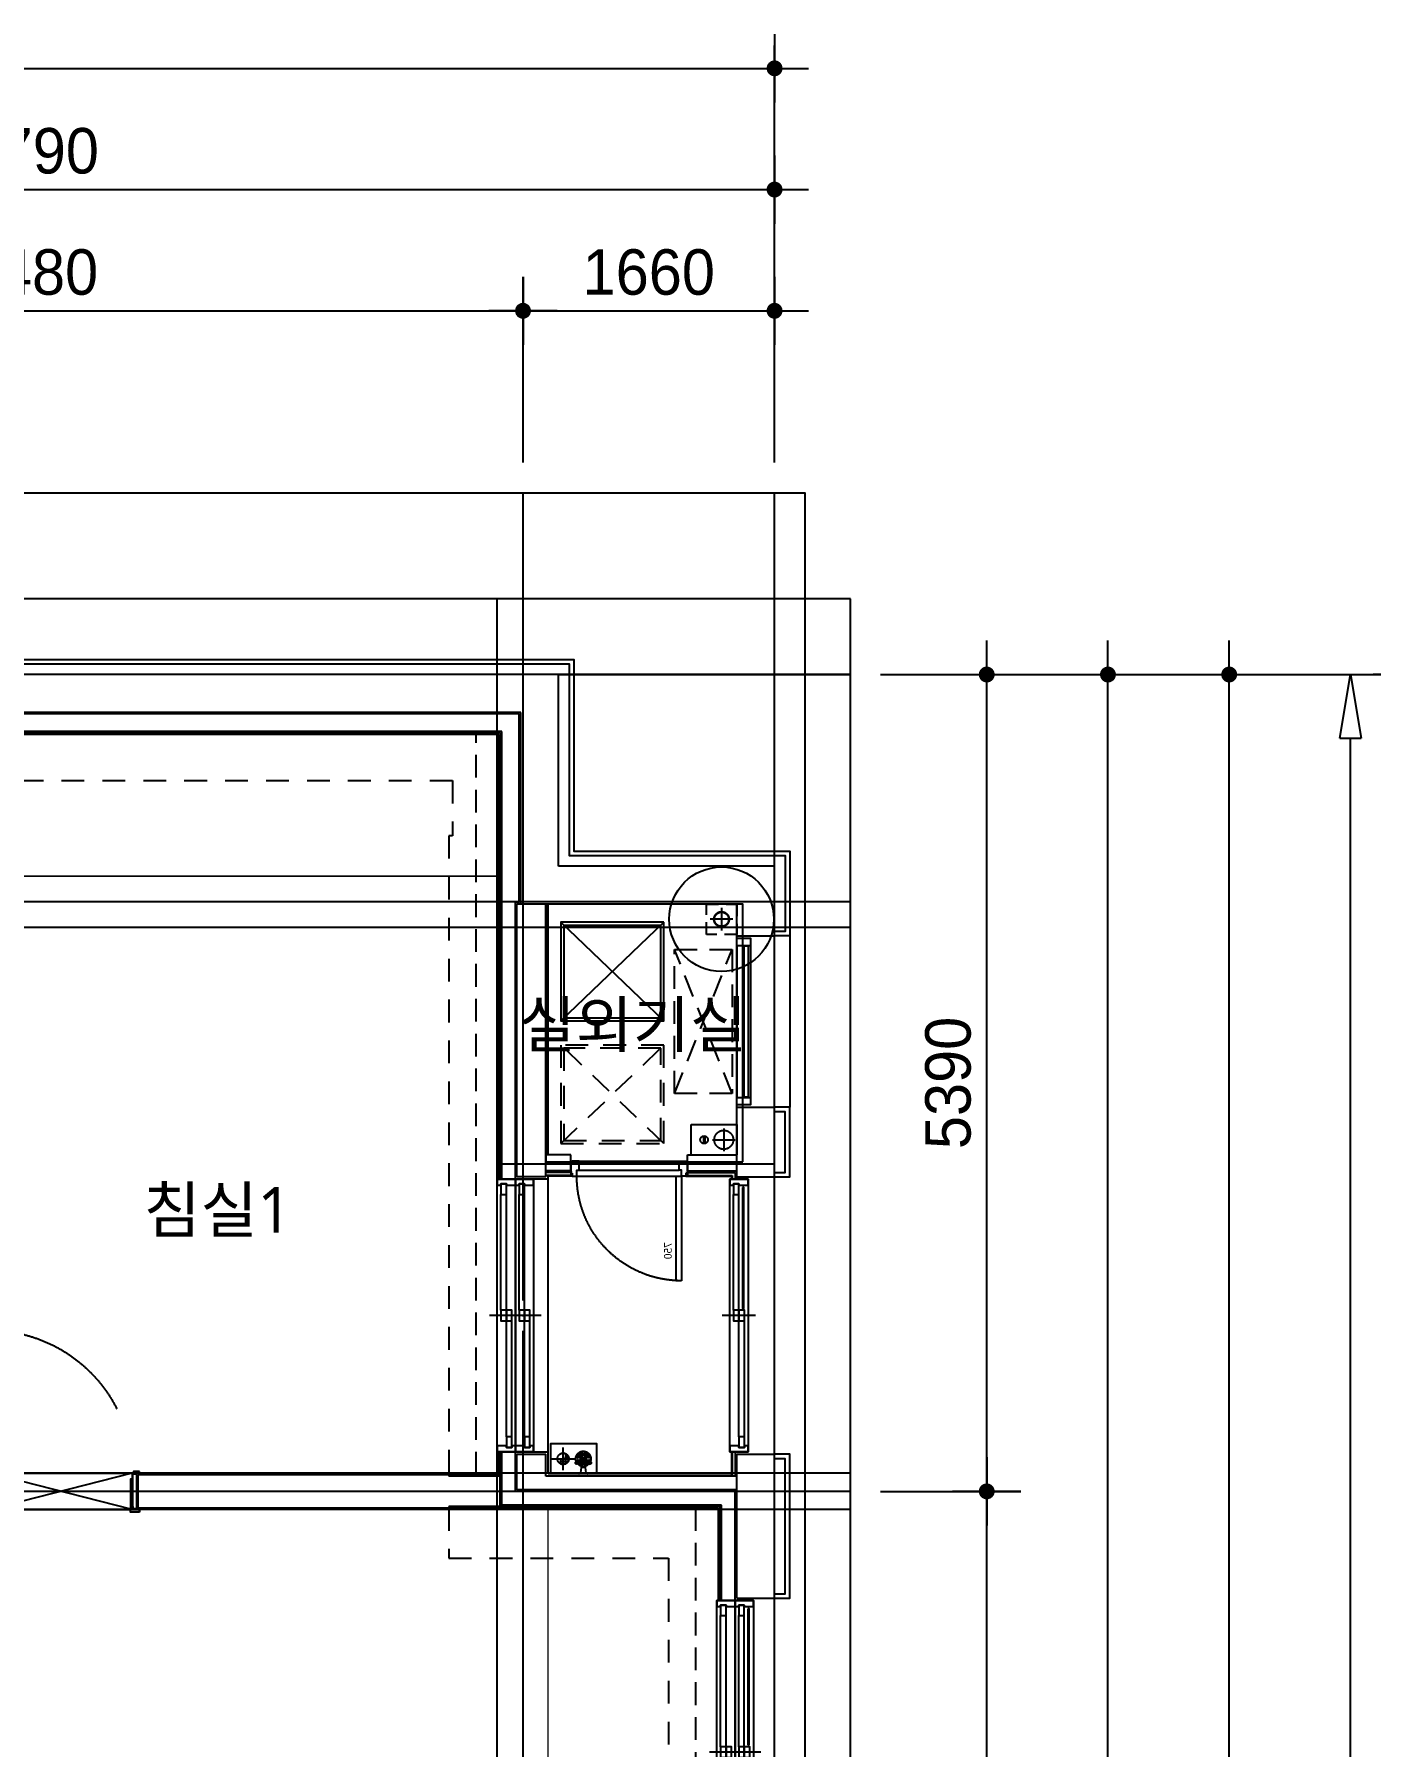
# Model space of a CAD drawing. Header units: millimetres. Extents: x 7086022 to 7120578, y 229555 to 276126.
# Drawn here: x 7111693 to 7120578, y 264600 to 275900 of the extents above; entities that cross this region are included whole.
import ezdxf
from ezdxf.enums import TextEntityAlignment as Align
from ezdxf.xclip import XClip

# ---------------------------------------------------------------- set-up
doc = ezdxf.new("R2010")
doc.units = ezdxf.units.MM
doc.header["$LTSCALE"] = 100
doc.header["$XCLIPFRAME"] = 2
for name, pattern in [('CEN', [62, 60, -1, 0, -1]), ('ST-DASH', [2.7, 1.5, -1.2]), ('U-84C-EX$0$CEN', [62, 60, -1, 0, -1]), ('U-84C-EX$0$DASHDOTX2', [2, 1, -0.5, 0, -0.5]), ('U-84C-EX$0$DDOT', [13.5, 11.5, -1, 0, -1]), ('U-84C-EX$0$H', [1.3, 0.8, -0.5]), ('U-84C-EX$0$HD', [2.5, 1.5, -1]), ('U-84C-EX$0$HID', [2.3, 1.5, -0.8])]:
    doc.linetypes.add(name, pattern=pattern)
doc.layers.get('Defpoints').update_dxf_attribs({"color": 149})
for name, color, linetype in [('AA-BORD-XREF', 15, 'Continuous'), ('ARDM', 7, 'Continuous'), ('BP', 7, 'Continuous'), ('CEN', 1, 'CEN'), ('DIM', 7, 'Continuous'), ('ELE8', 8, 'Continuous'), ('TEXT', 2, 'Continuous'), ('U-84C-EX$0$A-커텐박스', 11, 'U-84C-EX$0$HID'), ('U-84C-EX$0$C-DOOR', 1, 'Continuous'), ('U-84C-EX$0$CEN', 1, 'U-84C-EX$0$CEN'), ('U-84C-EX$0$COL', 2, 'Continuous'), ('U-84C-EX$0$DOR', 4, 'Continuous'), ('U-84C-EX$0$ETC', 6, 'Continuous'), ('U-84C-EX$0$FIN', 5, 'Continuous'), ('U-84C-EX$0$FUR_미설치가구', 8, 'U-84C-EX$0$HID'), ('U-84C-EX$0$INSUL_line', 8, 'Continuous'), ('U-84C-EX$0$STXS', 8, 'Continuous'), ('U-84C-EX$0$WAL', 3, 'Continuous'), ('U-84C-EX$0$WIN', 4, 'Continuous'), ('U-84C-EX$0$발코니 입면선', 4, 'Continuous'), ('U-84C-EX$0$하향식피난구', 8, 'Continuous'), ('U-84C-EX$0$확장전', 4, 'U-84C-EX$0$HID'), ('결로방지', 4, 'ST-DASH'), ('기단부-석재', 6, 'Continuous')]:
    doc.layers.add(name, color=color, linetype=linetype)
for name, color, linetype, plot in [('CUT-LINE', 105, 'Continuous', False), ('Defpoint', 142, 'Continuous', False), ('U-84C-EX$0$Defpoint', 142, 'Continuous', False), ('U-84C-EX$0$MC', 152, 'Continuous', False), ('체크', 2, 'Continuous', False)]:
    doc.layers.add(name, color=color, linetype=linetype, plot=plot)
doc.styles.add('U-84C-EX$0$맑은고딕', font='')
doc.styles.add('굴림', font='')
doc.styles.add('돋움', font='')
doc.styles.add('맑은 고딕', font='')
doc.styles.get('U-84C-EX$0$맑은고딕').set_extended_font_data('Malgun Gothic')
doc.styles.get('굴림').set_extended_font_data('Gulim')
doc.styles.get('돋움').set_extended_font_data('Dotum')
doc.styles.get('맑은 고딕').set_extended_font_data('Malgun Gothic')
doc.dimstyles.new('CH-ARROW-100%', dxfattribs={"dimscale": 100, "dimtxt": 4.5, "dimasz": 4.2, "dimexe": 1.5, "dimexo": 2, "dimgap": 1, "dimtad": 1, "dimdec": 0, "dimlunit": 6, "dimtxsty": '돋움', "dimblk": 'CLOSEDBLANK', "dimcen": 1, "dimclrt": 91, "dimadec": 0, "dimazin": 0, "dimtfac": 1, "dimtdec": 0, "dimtix": 1, "dimtmove": 2, "dimatfit": 3, "dimldrblk": 'LEADER-AR', "dimfxl": 1, "dimarcsym": 0})
doc.dimstyles.new('NORMAL', dxfattribs={"dimscale": 40, "dimtxt": 3, "dimasz": 1.5, "dimexe": 1.5, "dimexo": 2, "dimgap": 1, "dimtad": 1, "dimdec": 0, "dimzin": 0, "dimdsep": 46, "dimtxsty": '돋움', "dimblk": 'DOT', "dimblk1": 'NONE', "dimblk2": 'TICK', "dimcen": 0, "dimdle": 1.5, "dimclrd": 7, "dimclre": 7, "dimclrt": 3, "dimadec": 0, "dimazin": 0, "dimtfac": 1, "dimtdec": 0, "dimtix": 1, "dimtmove": 2, "dimatfit": 3, "dimldrblk": 'DOT', "dimfxl": 1, "dimtolj": 1, "dimtzin": 0, "dimarcsym": 0})

# ---------------------------------------------------------------- blocks, each defined once
blk = doc.blocks.new('*X157')
at = {"color": 0}
for p, q in [((2879.54, 10374.87), (2880.23, 10375.56)), ((2879.58, 10375.36), (2879.76, 10375.54)), ((2879.67, 10374.56), (2880.45, 10375.34)), ((2879.88, 10374.33), (2880.53, 10374.98)), ((2880.16, 10374.17), (2880.71, 10374.71)), ((2880.54, 10374.11), (2881.04, 10374.61))]:
    blk.add_line(p, q, dxfattribs=at)
blk = doc.blocks.new('U-84C-EX$0$배수드레인')
at = {"layer": 'U-84C-EX$0$ETC', "color": 8}
for p, q in [((70, 241), (73, 238)), ((76, 241), (73, 244)), ((96, 250), (96, 254)), ((96, 236), (96, 240)), ((104, 250), (104, 254)), ((104, 236), (104, 240)), ((127, 244), (124, 241)), ((127, 238), (130, 241)), ((64, 218), (60, 218)), ((64, 211), (60, 211)), ((70, 187), (73, 190)), ((76, 187), (73, 185)), ((78, 218), (74, 218)), ((78, 211), (74, 211)), ((93, 218), (88, 218)), ((93, 211), (89, 211)), ((96, 221), (96, 226)), ((96, 203), (96, 207)), ((96, 189), (96, 193)), ((96, 175), (96, 179)), ((104, 221), (104, 226)), ((104, 203), (104, 207)), ((104, 189), (104, 193)), ((104, 175), (104, 179)), ((112, 218), (107, 218)), ((111, 211), (107, 211)), ((126, 218), (122, 218)), ((126, 211), (122, 211)), ((124, 187), (127, 185)), ((130, 187), (127, 190)), ((140, 218), (136, 218)), ((140, 211), (136, 211))]:
    blk.add_line(p, q, dxfattribs=at)
at = {"layer": 'U-84C-EX$0$ETC', "color": 1}
for p, q in [((100, 6), (100, 156)), ((175, 81), (25, 81))]:
    blk.add_line(p, q, dxfattribs=at)
at = {"layer": 'U-84C-EX$0$ETC'}
blk.add_lwpolyline([(200, 300), (200, 0), (0, 0), (0, 300)], close=True, dxfattribs=at)
for centre, radius in [((100, 214), 50), ((100, 81), 37.5)]:
    blk.add_circle(centre, radius, dxfattribs=at)
at = {"layer": 'U-84C-EX$0$ETC', "color": 8}
for radius, start, end in [(40, 137.9377, 175.3172), (36, 138.2645, 174.7956), (40, 95.5963, 132.2058), (26, 98.6286, 172.7847), (36, 96.2205, 131.895), (22, 100.213, 171.4638), (40, 47.8687, 84.4251), (36, 48.1878, 83.8033), (26, 7.2153, 81.4045), (22, 8.5362, 79.8264), (36, 5.2044, 41.8183), (40, 4.6828, 42.1367), (40, 184.9707, 222.1313), (36, 185.5247, 221.8122), (40, 227.8633, 264.4037), (26, 187.6605, 261.3714), (36, 228.1817, 263.7795), (22, 189.0641, 259.787), (12, 108.9695, 164.209), (12, 196.7874, 251.0305), (8, 119.1827, 155.9086), (8, 205.6729, 240.8173), (12, 15.791, 71.1056), (8, 24.0914, 60.9392), (26, 278.5955, 352.3395), (22, 280.1736, 350.9359), (12, 288.8944, 343.2126), (8, 299.0608, 334.3271), (36, 276.1967, 311.7355), (40, 275.5749, 312.0623), (36, 318.105, 354.4753), (40, 317.7942, 355.0293)]:
    blk.add_arc((100, 214), radius, start, end, dxfattribs=at)
at = {"layer": 'U-84C-EX$0$ETC', "color": 1}
for centre, start, end in [((81, 81), 0, 180), ((119, 81), 180, 0)]:
    blk.add_arc(centre, 18.8, start, end, dxfattribs=at)
at = {"layer": 'U-84C-EX$0$ETC', "color": 1, "xscale": 37.5, "yscale": 37.5, "zscale": 37.5, "rotation": 180}
blk.add_blockref('*X157', (108119, 389148), dxfattribs=at)
blk = doc.blocks.new('U-84C-EX$0$D100-우수')
at = {"layer": 'Defpoints', "linetype": 'U-84C-EX$0$H'}
blk.add_lwpolyline([(200, 0), (0, 0), (0, 200), (200, 200)], close=True, dxfattribs=at)
at = {"layer": 'U-84C-EX$0$ETC', "color": 1}
for p, q in [((100, 175), (100, 25)), ((25, 100), (175, 100))]:
    blk.add_line(p, q, dxfattribs=at)
at = {"layer": 'U-84C-EX$0$ETC', "color": 4}
blk.add_circle((100, 100), 50, dxfattribs=at)
at = {"layer": 'U-84C-EX$0$ETC', "color": 8}
blk.add_circle((100, 100), 47, dxfattribs=at)
blk = doc.blocks.new('U-84C-EX$0$A$C332646E4')
at = {"layer": 'U-84C-EX$0$STXS'}
for p, q in [((0, 300), (0, 0)), ((0, 300), (200, 300)), ((200, 300), (200, 0)), ((124, 220), (76, 220)), ((124, 210), (76, 210)), ((200, 0), (0, 0))]:
    blk.add_line(p, q, dxfattribs=at)
at = {"layer": 'U-84C-EX$0$STXS', "color": 1}
for p, q in [((100, 160), (100, 10)), ((175, 85), (25, 85))]:
    blk.add_line(p, q, dxfattribs=at)
at = {"layer": 'U-84C-EX$0$STXS'}
for centre, radius in [((100, 215), 25), ((100, 85), 62.5)]:
    blk.add_circle(centre, radius, dxfattribs=at)
blk = doc.blocks.new('U-84C-EX$0$WIN_1_1800')
at = {"layer": 'U-84C-EX$0$WIN'}
blk.add_line((0, -170), (0, 50), dxfattribs=at)
at = {"layer": 'U-84C-EX$0$WIN', "color": 5, "linetype": 'Continuous'}
for p, q in [((-800, -60), (-35, -60)), ((-800, -96), (-35, -96)), ((35, -24), (800, -24)), ((35, -60), (800, -60))]:
    blk.add_line(p, q, dxfattribs=at)
at = {"layer": 'U-84C-EX$0$WIN'}
for points in [[(-860, -96), (-870, -96), (-870, -60), (-860, -60), (-860, 0), (-900, 0), (-900, -120), (-860, -120)], [(-900, 0), (900, 0), (900, -120), (-900, -120)], [(860, -24), (870, -24), (870, -60), (860, -60), (860, -120), (900, -120), (900, 0), (860, 0)], [(-870, -96), (-800, -96), (-800, -60), (-870, -60)], [(-35, -60), (35, -60), (35, -24), (-35, -24)], [(-35, -96), (35, -96), (35, -60), (-35, -60)], [(870, -24), (800, -24), (800, -60), (870, -60)]]:
    blk.add_lwpolyline(points, close=True, dxfattribs=at)
blk = doc.blocks.new('U-84C-EX$0$WIN_2_1800')
at = {"layer": 'U-84C-EX$0$WIN'}
blk.add_line((0, -290), (0, 50), dxfattribs=at)
at = {"layer": 'U-84C-EX$0$WIN', "color": 5, "linetype": 'Continuous'}
for p, q in [((-800, -60), (-35, -60)), ((-800, -96), (-35, -96)), ((35, -24), (800, -24)), ((35, -60), (800, -60)), ((-800, -180), (-35, -180)), ((-800, -216), (-35, -216)), ((35, -144), (800, -144)), ((35, -180), (800, -180))]:
    blk.add_line(p, q, dxfattribs=at)
at = {"layer": 'U-84C-EX$0$WIN'}
for points in [[(-860, -96), (-870, -96), (-870, -60), (-860, -60), (-860, 0), (-900, 0), (-900, -120), (-860, -120)], [(-900, 0), (900, 0), (900, -120), (-900, -120)], [(860, -24), (870, -24), (870, -60), (860, -60), (860, -120), (900, -120), (900, 0), (860, 0)], [(-870, -96), (-800, -96), (-800, -60), (-870, -60)], [(-35, -60), (35, -60), (35, -24), (-35, -24)], [(-35, -96), (35, -96), (35, -60), (-35, -60)], [(870, -24), (800, -24), (800, -60), (870, -60)], [(-860, -216), (-870, -216), (-870, -180), (-860, -180), (-860, -120), (-900, -120), (-900, -240), (-860, -240)], [(-900, -120), (900, -120), (900, -240), (-900, -240)], [(-870, -216), (-800, -216), (-800, -180), (-870, -180)], [(-35, -180), (35, -180), (35, -144), (-35, -144)], [(-35, -216), (35, -216), (35, -180), (-35, -180)], [(870, -144), (800, -144), (800, -180), (870, -180)], [(860, -144), (870, -144), (870, -180), (860, -180), (860, -240), (900, -240), (900, -120), (860, -120)]]:
    blk.add_lwpolyline(points, close=True, dxfattribs=at)
blk = doc.blocks.new('U-84C-EX$0$FUR_발코니_수전')
at = {"layer": 'U-84C-EX$0$STXS'}
for p, q in [((0, 0), (-29, 0)), ((0, 0), (-29, 0)), ((29, 0), (0, 0)), ((29, 0), (0, 0)), ((-6, -71), (-44, -65)), ((-6, -71), (-44, -65)), ((-6, -75), (-44, -81)), ((-6, -75), (-44, -81)), ((-23, -63), (-10, -50)), ((-23, -63), (-10, -50)), ((-23, -68), (-23, -63)), ((-23, -68), (-23, -63)), ((-23, -83), (-23, -78)), ((-23, -83), (-23, -78)), ((-10, -96), (-23, -83)), ((-10, -96), (-23, -83)), ((-20, -7), (0, -7)), ((-20, -7), (0, -7)), ((-14, -43), (-19, -7)), ((-14, -43), (-19, -7)), ((-15, -91), (-15, -117)), ((-15, -91), (-15, -117)), ((0, -43), (-14, -43)), ((0, -43), (-14, -43)), ((-10, -50), (10, -50)), ((-10, -50), (10, -50)), ((10, -96), (-10, -96)), ((10, -96), (-10, -96)), ((0, -7), (20, -7)), ((0, -7), (20, -7)), ((14, -43), (0, -43)), ((14, -43), (0, -43)), ((6, -71), (44, -65)), ((6, -71), (44, -65)), ((6, -75), (44, -81)), ((6, -75), (44, -81)), ((10, -50), (23, -63)), ((10, -50), (23, -63)), ((23, -83), (10, -96)), ((23, -83), (10, -96)), ((19, -7), (14, -43)), ((19, -7), (14, -43)), ((15, -117), (15, -91)), ((15, -117), (15, -91)), ((23, -63), (23, -68)), ((23, -63), (23, -68)), ((23, -78), (23, -83)), ((23, -78), (23, -83))]:
    blk.add_line(p, q, dxfattribs=at)
blk.add_circle((0, -73), 5.91, dxfattribs=at)
blk.add_circle((0, -73), 5.91, dxfattribs=at)
for centre, radius, start, end in [((-17, 6), 13.2, 207.1852, 259.412), ((-17, 6), 13.2, 207.1852, 259.412), ((17, 6), 13.2, 280.588, 332.8148), ((17, 6), 13.2, 280.588, 332.8148), ((-44, -73), 8.37, 90, 270), ((-44, -73), 8.37, 90, 270), ((-42, -50), 28.1, 351.511, 14.308), ((-42, -50), 28.1, 351.511, 14.308), ((42, -50), 28.1, 165.692, 188.489), ((42, -50), 28.1, 165.692, 188.489), ((44, -73), 8.37, 270, 90), ((44, -73), 8.37, 270, 90), ((0, -117), 14.7, 180, 0), ((0, -117), 14.7, 180, 0)]:
    blk.add_arc(centre, radius, start, end, dxfattribs=at)
blk = doc.blocks.new('U-84C-EX$0$A$C16b6767f')
at = {"layer": 'U-84C-EX$0$Defpoint'}
blk.add_lwpolyline([(0, 0), (1700, 0), (1700, 1300), (0, 1300)], close=True, dxfattribs=at)
at = {"layer": 'U-84C-EX$0$하향식피난구', "linetype": 'U-84C-EX$0$HD'}
for p, q in [((120, 1200), (770, 520)), ((120, 520), (770, 1200))]:
    blk.add_line(p, q, dxfattribs=at)
at = {"layer": 'U-84C-EX$0$하향식피난구'}
for p, q in [((930, 1200), (1580, 520)), ((930, 520), (1580, 1200))]:
    blk.add_line(p, q, dxfattribs=at)
at = {"layer": 'U-84C-EX$0$하향식피난구', "linetype": 'U-84C-EX$0$HD'}
blk.add_lwpolyline([(770, 520), (770, 1200), (120, 1200), (120, 520), (770, 520)], dxfattribs=at)
blk.add_lwpolyline([(750, 540), (750, 1180), (140, 1180), (140, 540)], close=True, dxfattribs=at)
at = {"layer": 'U-84C-EX$0$하향식피난구'}
blk.add_lwpolyline([(1580, 520), (1580, 1200), (930, 1200), (930, 520), (1580, 520)], dxfattribs=at)
blk.add_lwpolyline([(1560, 540), (1560, 1180), (950, 1180), (950, 540)], close=True, dxfattribs=at)
blk = doc.blocks.new('U-84C-EX$0$FUR_실외기실')
at = {"layer": 'U-84C-EX$0$FUR_미설치가구'}
for p, q in [((1025, 410), (75, 30)), ((1025, 30), (75, 410))]:
    blk.add_line(p, q, dxfattribs=at)
blk.add_lwpolyline([(1025, 410), (75, 410), (75, 30), (1025, 30)], close=True, dxfattribs=at)
at = {"layer": 'U-84C-EX$0$WIN', "color": 4, "linetype": 'Continuous'}
for p, q in [((50, 0), (1050, 0)), ((50, -92), (1050, -92))]:
    blk.add_line(p, q, dxfattribs=at)
for points in [[(0, 0), (0, -92), (50, -92), (50, 0), (0, 0)], [(1050, 0), (1050, -92), (1100, -92), (1100, 0), (1050, 0)]]:
    blk.add_lwpolyline(points, dxfattribs=at)
at = {"layer": 'U-84C-EX$0$WIN', "color": 5, "linetype": 'Continuous'}
blk.add_lwpolyline([(1047, -77), (53, -77), (53, -47), (1047, -47), (1047, -77)], dxfattribs=at)
blk = doc.blocks.new('U-84C-EX$0$A$C424087ba')
at = {"layer": 'U-84C-EX$0$C-DOOR', "elevation": 0}
blk.add_lwpolyline([(0, -49), (0, -991), (-240, -49), (-240, -991)], close=True, dxfattribs=at)
at = {"layer": 'U-84C-EX$0$C-DOOR', "color": 1, "linetype": 'U-84C-EX$0$DASHDOTX2', "ltscale": 10}
blk.add_arc((-239, -47, 0), 944, 182.5226, 269.9627, dxfattribs=at)
at = {"layer": 'U-84C-EX$0$DOR', "color": 8}
blk.add_line((0, -20), (-240, 0), dxfattribs=at)
at = {"layer": 'U-84C-EX$0$DOR'}
for points in [[(-252, 0), (-252, -40), (-240, -40), (-240, -5), (-245, -5), (-245, 0)], [(18, 0), (18, -60), (0, -60), (0, -5), (5, -5), (5, 0)], [(0, -20), (0, -28), (-5, -28), (-5, -44), (-235, -44), (-235, -28), (-240, -28), (-240, -20)], [(-240, -49), (-190, -49), (-190, -44), (-235, -44), (-235, -29), (-240, -29)], [(-21, -45), (-189, -45), (-189, -50), (-200, -50), (-200, -60), (-10, -60), (-10, -50), (-21, -50)], [(0, -49), (-20, -49), (-20, -44), (-5, -44), (-5, -29), (0, -29)], [(-252, -1040), (-252, -1000), (-240, -1000), (-240, -1035), (-245, -1035), (-245, -1040)], [(-240, -991), (-190, -991), (-190, -996), (-235, -996), (-235, -1011), (-240, -1011)], [(0, -1020), (0, -1012), (-5, -1012), (-5, -996), (-235, -996), (-235, -1012), (-240, -1012), (-240, -1020)], [(-21, -995), (-189, -995), (-189, -990), (-200, -990), (-200, -980), (-10, -980), (-10, -990), (-21, -990)], [(0, -991), (-20, -991), (-20, -996), (-5, -996), (-5, -1011), (0, -1011)]]:
    blk.add_lwpolyline(points, close=True, dxfattribs=at)
at = {"layer": 'U-84C-EX$0$DOR', "color": 8}
blk.add_lwpolyline([(0, -20), (-240, -20), (-240, 0), (0, 0)], close=True, dxfattribs=at)
at = {"layer": 'U-84C-EX$0$DOR', "color": 4, "elevation": 0}
blk.add_lwpolyline([(-240, -49), (-1182, -49), (-1182, -89), (-240, -89)], close=True, dxfattribs=at)
at = {"layer": 'U-84C-EX$0$DOR', "elevation": 0}
blk.add_lwpolyline([(18, -1040), (18, -980), (0, -980), (0, -1035), (5, -1035), (5, -1040)], close=True, dxfattribs=at)
blk = doc.blocks.new('U-84C-EX$0$A$Cba098c15')
at = {"layer": 'Defpoints'}
for p, q in [((0, 0), (0, 100)), ((770, 0), (770, 100))]:
    blk.add_line(p, q, dxfattribs=at)
at = {"layer": 'U-84C-EX$0$DOR', "color": 9}
for p, q in [((40, 100), (730, 100)), ((55, 60), (715, 60)), ((55, 0), (715, 0))]:
    blk.add_line(p, q, dxfattribs=at)
at = {"layer": 'U-84C-EX$0$DOR', "color": 4}
blk.add_lwpolyline([(730, 790), (695, 790), (695, 100), (730, 100)], close=True, dxfattribs=at)
for points in [[(10, 80), (10, 100), (40, 100), (40, 60), (55, 60), (55, 0), (10, 0), (10, 20)], [(760, 80), (760, 100), (730, 100), (730, 60), (715, 60), (715, 0), (760, 0), (760, 20)]]:
    blk.add_lwpolyline(points, dxfattribs=at)
at = {"layer": 'U-84C-EX$0$DOR', "color": 1, "linetype": 'U-84C-EX$0$DDOT'}
blk.add_arc((730, 100), 690, 90, 180, dxfattribs=at)
at = {"layer": 'Defpoints', "style": 'U-84C-EX$0$맑은고딕'}
blk.add_text('750', height=50, rotation=90, dxfattribs=at).set_placement((681, 536), align=Align.BOTTOM_LEFT)
blk = doc.blocks.new('U-84C-EX$0$A$C16fea984')
at = {"layer": 'U-84C-EX$0$WIN'}
for p, q in [((1000, -50), (1000, 290)), ((2300, -50), (2300, 290))]:
    blk.add_line(p, q, dxfattribs=at)
at = {"layer": 'U-84C-EX$0$WIN', "color": 5, "linetype": 'Continuous'}
for p, q in [((965, 216), (100, 216)), ((965, 180), (100, 180)), ((1035, 180), (2265, 180)), ((1035, 144), (2265, 144)), ((2335, 216), (3200, 216)), ((2335, 180), (3200, 180)), ((965, 96), (100, 96)), ((965, 60), (100, 60)), ((1035, 60), (2265, 60)), ((1035, 24), (2265, 24)), ((2335, 96), (3200, 96)), ((2335, 60), (3200, 60))]:
    blk.add_line(p, q, dxfattribs=at)
at = {"layer": 'U-84C-EX$0$WIN'}
for points in [[(0, 240), (3300, 240), (3300, 120), (0, 120)], [(40, 216), (30, 216), (30, 180), (40, 180), (40, 120), (0, 120), (0, 240), (40, 240)], [(3260, 216), (3270, 216), (3270, 180), (3260, 180), (3260, 120), (3300, 120), (3300, 240), (3260, 240)], [(0, 120), (3300, 120), (3300, 0), (0, 0)], [(40, 96), (30, 96), (30, 60), (40, 60), (40, 0), (0, 0), (0, 120), (40, 120)], [(30, 216), (100, 216), (100, 180), (30, 180)], [(1035, 180), (965, 180), (965, 216), (1035, 216)], [(1035, 144), (965, 144), (965, 180), (1035, 180)], [(2265, 180), (2335, 180), (2335, 216), (2265, 216)], [(2265, 144), (2335, 144), (2335, 180), (2265, 180)], [(3270, 216), (3200, 216), (3200, 180), (3270, 180)], [(3260, 96), (3270, 96), (3270, 60), (3260, 60), (3260, 0), (3300, 0), (3300, 120), (3260, 120)], [(30, 96), (100, 96), (100, 60), (30, 60)], [(1035, 60), (965, 60), (965, 96), (1035, 96)], [(1035, 24), (965, 24), (965, 60), (1035, 60)], [(2265, 60), (2335, 60), (2335, 96), (2265, 96)], [(2265, 24), (2335, 24), (2335, 60), (2265, 60)], [(3270, 96), (3200, 96), (3200, 60), (3270, 60)]]:
    blk.add_lwpolyline(points, close=True, dxfattribs=at)
blk = doc.blocks.new('*U177')
at = {"layer": 'U-84C-EX$0$WIN'}
blk.add_line((15, 8), (910, 8), dxfattribs=at)
at = {"layer": 'U-84C-EX$0$WIN', "color": 8}
blk.add_lwpolyline([(15, 13), (910, 13), (910, 3), (15, 3)], close=True, dxfattribs=at)
blk = doc.blocks.new('*U178')
at = {"layer": 'U-84C-EX$0$WIN'}
blk.add_line((15, 8), (810, 8), dxfattribs=at)
at = {"layer": 'U-84C-EX$0$WIN', "color": 8}
blk.add_lwpolyline([(15, 13), (810, 13), (810, 3), (15, 3)], close=True, dxfattribs=at)
blk = doc.blocks.new('U-84C-EX')
at = {"layer": 'U-84C-EX$0$A-커텐박스'}
for p, q in [((11245, -5300), (16130, -5300)), ((6505, -6750), (11025, -6750))]:
    blk.add_line(p, q, dxfattribs=at)
at = {"layer": 'U-84C-EX$0$CEN'}
for p, q in [((15025, -7770), (15025, 3020)), ((16525, -7770), (16525, 3020)), ((11135, -7770), (11135, 625)), ((13295, -7270), (13295, -5440)), ((6195, -5610), (17025, -5610)), ((-145, -7270), (17025, -7270))]:
    blk.add_line(p, q, dxfattribs=at)
at = {"layer": 'U-84C-EX$0$COL'}
for p, q in [((16275, -5595), (16275, -1425)), ((16525, -5845), (16525, -1425)), ((11025, -5120), (11025, -3070)), ((11025, -3070), (11245, -3070)), ((11245, -5120), (11245, -3070)), ((11035, -5120), (11025, -5120)), ((11035, -5460), (11035, -5120)), ((11235, -5460), (11235, -5120)), ((11245, -5120), (11235, -5120)), ((11035, -5460), (11235, -5460)), ((15010, -7020), (15010, -5595)), ((15010, -5595), (16275, -5595)), ((13250, -5925), (13250, -5760)), ((13250, -5760), (13355, -5760)), ((13355, -5925), (13355, -5760)), ((15260, -7270), (15260, -5845)), ((15260, -5845), (16525, -5845)), ((13250, -5925), (13355, -5925)), ((13250, -6695), (13250, -7020)), ((13250, -6695), (13355, -6695)), ((13355, -6695), (13355, -7020)), ((10430, -7020), (11380, -7020)), ((10430, -7020), (10430, -7270)), ((11380, -7020), (11380, -7270)), ((13210, -7020), (13670, -7020)), ((13210, -7020), (13210, -7270)), ((13670, -7020), (13670, -7270)), ((14800, -7020), (15010, -7020)), ((14800, -7020), (14800, -7270)), ((10430, -7270), (11380, -7270)), ((13210, -7270), (13670, -7270)), ((14800, -7270), (15260, -7270))]:
    blk.add_line(p, q, dxfattribs=at)
at = {"layer": 'U-84C-EX$0$FIN'}
for p, q in [((16130, -5450), (16130, -1410)), ((16140, -5460), (16140, -1410)), ((11025, -6900), (11025, -5460)), ((11035, -6910), (11035, -5460)), ((11245, -5450), (11395, -5450)), ((11245, -5460), (11395, -5460)), ((13195, -5450), (16130, -5450)), ((16140, -5460), (13195, -5460)), ((11395, -5680), (11395, -5775)), ((13195, -5775), (13195, -5680)), ((11250, -5775), (11395, -5775)), ((11250, -6985), (11250, -5775)), ((11395, -5775), (13195, -5775)), ((13195, -5775), (13215, -5775)), ((13215, -5935), (13215, -5775)), ((13355, -5775), (15010, -5775)), ((13215, -6685), (13215, -6985)), ((10415, -6900), (11025, -6900)), ((10415, -6910), (11035, -6910)), ((11395, -6985), (11235, -6985)), ((13215, -6985), (13195, -6985))]:
    blk.add_line(p, q, dxfattribs=at)
at = {"layer": 'U-84C-EX$0$INSUL_line'}
for p, q in [((16150, -5470), (16150, -1410)), ((16265, -5585), (16265, -1410)), ((11045, -5470), (11395, -5470)), ((11045, -6920), (11045, -5470)), ((13195, -5470), (14995, -5470)), ((14995, -5470), (16150, -5470)), ((11135, -5560), (11415, -5560)), ((11135, -7010), (11135, -5560)), ((13195, -5560), (15020, -5560)), ((15020, -5585), (15020, -5560)), ((15020, -5585), (16265, -5585)), ((13220, -5935), (13220, -5760)), ((13240, -5935), (13240, -5760)), ((13220, -6685), (13220, -6990)), ((13240, -6685), (13240, -7010)), ((10415, -6920), (11045, -6920)), ((11395, -6990), (11235, -6990)), ((13220, -6990), (13195, -6990)), ((10415, -7010), (11135, -7010)), ((11395, -7010), (11235, -7010)), ((13240, -7010), (13195, -7010)), ((13200, -7020), (13220, -7020))]:
    blk.add_line(p, q, dxfattribs=at)
for points in [[(11035, -5460), (11025, -5460), (11025, -5120)], [(11245, -5120), (11245, -5460), (11235, -5460)]]:
    blk.add_lwpolyline(points, dxfattribs=at)
at = {"layer": 'U-84C-EX$0$MC'}
for p, q in [((14855, -7770), (14855, 3020)), ((11015, -7770), (11015, -1700)), ((11255, -7770), (11255, -1770)), ((6195, -5440), (17025, -5440))]:
    blk.add_line(p, q, dxfattribs=at)
at = {"layer": 'U-84C-EX$0$WAL'}
for p, q in [((11145, -5570), (11380, -5570)), ((11145, -7020), (11145, -5570)), ((11380, -5570), (11380, -5760)), ((13210, -5570), (15010, -5570)), ((13210, -5760), (13210, -5570)), ((15010, -5595), (15010, -5570)), ((11235, -5760), (11380, -5760)), ((11235, -7020), (11235, -5760)), ((13210, -5760), (15010, -5760))]:
    blk.add_line(p, q, dxfattribs=at)
at = {"layer": 'U-84C-EX$0$WIN'}
blk.add_line((13670, -7020), (14800, -7020), dxfattribs=at)
at = {"layer": 'U-84C-EX$0$발코니 입면선'}
for p, q in [((7100, -7270), (10430, -7270)), ((11380, -7270), (13210, -7270)), ((13670, -7270), (14800, -7270))]:
    blk.add_line(p, q, dxfattribs=at)
at = {"layer": 'U-84C-EX$0$확장전', "const_width": 10}
for points in [[(14855, -5450), (14855, 700), (13045, 700)], [(15195, -5450), (15195, 710)], [(11025, -5440), (6505, -5440)], [(11025, -5775), (6610, -5775), (6610, -6015), (125, -6015)]]:
    blk.add_lwpolyline(points, dxfattribs=at)
at = {"xscale": -1, "rotation": 90}
blk.add_blockref('U-84C-EX$0$A$Cba098c15', (13315, -5925), dxfattribs=at)
blk.add_blockref('U-84C-EX$0$A$C16fea984', (7115, -7130))
at = {"xscale": -1}
for name, p in [('*U177', (10375, -7106)), ('*U178', (13155, -7071))]:
    blk.add_blockref(name, p, dxfattribs=at)
at = {"layer": 'U-84C-EX$0$DOR', "xscale": -1}
blk.add_blockref('U-84C-EX$0$A$C424087ba', (11015, -2040), dxfattribs=at)
at = {"layer": 'U-84C-EX$0$INSUL_line'}
blk.add_blockref('U-84C-EX$0$WIN_1_1800', (12295, -6975), dxfattribs=at)
at = {"layer": 'U-84C-EX$0$STXS', "rotation": 180}
for name, p in [('U-84C-EX$0$배수드레인', (11450, -5794)), ('U-84C-EX$0$D100-우수', (15010, -6820))]:
    blk.add_blockref(name, p, dxfattribs=at)
at = {"layer": 'U-84C-EX$0$STXS', "extrusion": (0, 0, -1), "zscale": -1, "rotation": 270}
blk.add_blockref('U-84C-EX$0$FUR_발코니_수전', (-11250, -6008), dxfattribs=at)
at = {"layer": 'U-84C-EX$0$STXS'}
blk.add_blockref('U-84C-EX$0$A$C332646E4', (13355, -7020), dxfattribs=at)
at = {"layer": 'U-84C-EX$0$WIN'}
blk.add_blockref('U-84C-EX$0$WIN_2_1800', (12295, -5440), dxfattribs=at)
at = {"layer": 'U-84C-EX$0$WIN', "xscale": -1}
blk.add_blockref('U-84C-EX$0$FUR_실외기실', (14785, -7020), dxfattribs=at)
at = {"layer": 'U-84C-EX$0$하향식피난구'}
blk.add_blockref('U-84C-EX$0$A$C16b6767f', (13310, -7060), dxfattribs=at)
blk = doc.blocks.new('BORD-302')
at = {"layer": 'Defpoint'}
blk.add_lwpolyline([(-16495, 26275), (11010, 26275), (11010, -9445), (-16495, -9445)], close=True, dxfattribs=at)
blk = doc.blocks.new('_ClosedBlank')
at = {"color": 0, "linetype": 'ByBlock', "lineweight": -2}
for p, q in [((-1, 0.167), (0, 0)), ((-1, 0.167), (-1, -0.167)), ((0, 0), (-1, -0.167))]:
    blk.add_line(p, q, dxfattribs=at)
blk = doc.blocks.new('*D11')
at = {"layer": 'Defpoints', "color": 0, "transparency": 16777216}
for p in [(34705, -4800), (34705, -4800), (34705, -21325)]:
    blk.add_point(p, dxfattribs=at)
at = {"layer": 'DIM', "color": 0, "lineweight": -2, "transparency": 16777216}
for p, q in [((34905, -4800), (34855, -4800)), ((34705, -20905), (34705, -5220)), ((34905, -21325), (34855, -21325))]:
    blk.add_line(p, q, dxfattribs=at)
at = {"layer": 'DIM', "color": 0, "lineweight": -2, "transparency": 16777216, "xscale": 420, "yscale": 420, "zscale": 420}
for p, rotation in [((34705, -4800), 90), ((34705, -21325), 270)]:
    blk.add_blockref('_ClosedBlank', p, dxfattribs=dict(at, rotation=rotation))
at = {"layer": 'DIM', "color": 91, "transparency": 16777216, "insert": (34374, -13063), "char_height": 450, "attachment_point": 5, "rotation": 90, "style": '굴림'}
blk.add_mtext('{\\C3;84㎡C}', dxfattribs=at)
blk = doc.blocks.new('LEADER-AR')
at = {"layer": 'DIM'}
blk.add_hatch(color=256, dxfattribs=at).paths.add_polyline_path([(-1, -0.167), (0, 0), (-1, 0.167)])
blk.add_lwpolyline([(-1, -0.167), (0, 0), (-1, 0.167)], close=True, dxfattribs=at)
blk = doc.blocks.new('DOT')
at = {"layer": 'DIM'}
blk.add_line((0, 1.5), (0, -1.5), dxfattribs=at)
at = {"layer": 'DIM', "linetype": 'Continuous'}
blk.add_line((-1.5, 0), (1.5, 0), dxfattribs=at)
at = {"layer": 'DIM', "const_width": 0.35}
blk.add_lwpolyline([(-0.175, 0, 1), (0.175, 0, 1)], format="xyb", close=True, dxfattribs=at)
blk = doc.blocks.new('*D49')
at = {"layer": 'Defpoints', "color": 0, "transparency": 16777216}
for p in [(31405, -10190), (32305, -10190), (31405, -14930)]:
    blk.add_point(p, dxfattribs=at)
at = {"layer": 'DIM', "color": 7, "lineweight": -2, "transparency": 16777216}
for p, q in [((31605, -10190), (32455, -10190)), ((32305, -14780), (32305, -10340)), ((31605, -14930), (32455, -14930))]:
    blk.add_line(p, q, dxfattribs=at)
at = {"layer": 'DIM', "color": 7, "lineweight": -2, "transparency": 16777216, "xscale": 150, "yscale": 150, "zscale": 150}
for p, rotation in [((32305, -10190), 90), ((32305, -14930), 270)]:
    blk.add_blockref('DOT', p, dxfattribs=dict(at, rotation=rotation))
at = {"layer": 'DIM', "color": 3, "transparency": 16777216, "insert": (32051, -12560), "char_height": 300, "attachment_point": 5, "rotation": 90, "style": '굴림'}
blk.add_mtext('\\A1;4740', dxfattribs=at)
blk = doc.blocks.new('_None')
blk = doc.blocks.new('_Oblique')
at = {"color": 0, "linetype": 'ByBlock', "lineweight": -2}
blk.add_line((-0.5, -0.5), (0.5, 0.5), dxfattribs=at)
blk = doc.blocks.new('TICK')
at = {"layer": 'Defpoints', "color": 0, "linetype": 'ByBlock'}
blk.add_point((0, 0), dxfattribs=at)
at = {"layer": 'DIM'}
blk.add_line((0, 1.6875), (0, -1.6875), dxfattribs=at)
at = {"layer": 'DIM', "linetype": 'Continuous'}
blk.add_line((-1.6875, 0), (1.6875, 0), dxfattribs=at)
at = {"color": 7, "linetype": 'ByBlock', "xscale": 1.6875, "yscale": 1.6875, "zscale": 1.6875}
blk.add_blockref('_Oblique', (0, 0), dxfattribs=at)
blk = doc.blocks.new('*D50')
at = {"layer": 'Defpoints', "color": 0, "transparency": 16777216}
for p in [(31405, -4800), (32305, -4800), (31405, -10190)]:
    blk.add_point(p, dxfattribs=at)
at = {"layer": 'DIM', "color": 7, "lineweight": -2, "transparency": 16777216}
for p, q in [((31605, -4800), (32455, -4800)), ((32305, -10040), (32305, -4950)), ((31605, -10190), (32455, -10190))]:
    blk.add_line(p, q, dxfattribs=at)
at = {"layer": 'DIM', "color": 7, "lineweight": -2, "transparency": 16777216, "xscale": 150, "yscale": 150, "zscale": 150}
for p, rotation in [((32305, -4800), 90), ((32305, -10190), 270)]:
    blk.add_blockref('DOT', p, dxfattribs=dict(at, rotation=rotation))
at = {"layer": 'DIM', "color": 3, "transparency": 16777216, "insert": (32051, -7495), "char_height": 300, "attachment_point": 5, "rotation": 90, "style": '굴림'}
blk.add_mtext('\\A1;5390', dxfattribs=at)
blk = doc.blocks.new('*D51')
at = {"layer": 'Defpoints', "color": 0, "transparency": 16777216}
for p in [(31405, -4800), (33105, -4800), (31405, -21325)]:
    blk.add_point(p, dxfattribs=at)
at = {"layer": 'DIM', "color": 7, "lineweight": -2, "transparency": 16777216}
for p, q in [((31605, -4800), (33255, -4800)), ((33105, -21175), (33105, -4950)), ((31605, -21325), (33255, -21325))]:
    blk.add_line(p, q, dxfattribs=at)
at = {"layer": 'DIM', "color": 7, "lineweight": -2, "transparency": 16777216, "xscale": 150, "yscale": 150, "zscale": 150}
for p, rotation in [((33105, -4800), 90), ((33105, -21325), 270)]:
    blk.add_blockref('DOT', p, dxfattribs=dict(at, rotation=rotation))
at = {"layer": 'DIM', "color": 3, "transparency": 16777216, "insert": (32851, -13063), "char_height": 300, "attachment_point": 5, "rotation": 90, "style": '굴림'}
blk.add_mtext('\\A1;16525', dxfattribs=at)
blk = doc.blocks.new('*D53')
at = {"layer": 'Defpoints', "color": 0, "transparency": 16777216}
for p in [(31405, -4800), (33905, -4800), (31405, -38120)]:
    blk.add_point(p, dxfattribs=at)
at = {"layer": 'DIM', "color": 7, "lineweight": -2, "transparency": 16777216}
for p, q in [((31605, -4800), (34055, -4800)), ((33905, -37970), (33905, -4950)), ((31605, -38120), (34055, -38120))]:
    blk.add_line(p, q, dxfattribs=at)
at = {"layer": 'DIM', "color": 7, "lineweight": -2, "transparency": 16777216, "xscale": 150, "yscale": 150, "zscale": 150}
for p, rotation in [((33905, -4800), 90), ((33905, -38120), 270)]:
    blk.add_blockref('DOT', p, dxfattribs=dict(at, rotation=rotation))
at = {"layer": 'DIM', "color": 3, "transparency": 16777216, "insert": (33651, -21460), "char_height": 300, "attachment_point": 5, "rotation": 90, "style": '굴림'}
blk.add_mtext('\\A1;33320', dxfattribs=at)
blk = doc.blocks.new('*D28')
at = {"layer": 'Defpoints', "color": 0, "transparency": 16777216}
for p in [(30905, -800), (3770, -3600), (30905, -3600)]:
    blk.add_point(p, dxfattribs=at)
at = {"layer": 'DIM', "color": 7, "lineweight": -2, "transparency": 16777216}
for p, q in [((3770, -3400), (3770, -650)), ((30905, -3400), (30905, -650)), ((3920, -800), (30755, -800))]:
    blk.add_line(p, q, dxfattribs=at)
at = {"layer": 'DIM', "color": 7, "lineweight": -2, "transparency": 16777216, "xscale": 150, "yscale": 150, "zscale": 150, "rotation": 180}
blk.add_blockref('DOT', (3770, -800), dxfattribs=at)
at = {"layer": 'DIM', "color": 7, "lineweight": -2, "transparency": 16777216, "xscale": 150, "yscale": 150, "zscale": 150}
blk.add_blockref('DOT', (30905, -800), dxfattribs=at)
at = {"layer": 'DIM', "color": 3, "transparency": 16777216, "insert": (17338, -546), "char_height": 300, "attachment_point": 5, "style": '굴림'}
blk.add_mtext('\\A1;27135', dxfattribs=at)
blk = doc.blocks.new('*D60')
at = {"layer": 'Defpoints', "color": 0, "transparency": 16777216}
for p in [(30905, -1600), (21115, -3600), (30905, -3600)]:
    blk.add_point(p, dxfattribs=at)
at = {"layer": 'DIM', "color": 7, "lineweight": -2, "transparency": 16777216}
for p, q in [((21115, -3400), (21115, -1450)), ((30905, -3400), (30905, -1450)), ((21265, -1600), (30755, -1600))]:
    blk.add_line(p, q, dxfattribs=at)
at = {"layer": 'DIM', "color": 7, "lineweight": -2, "transparency": 16777216, "xscale": 150, "yscale": 150, "zscale": 150, "rotation": 180}
blk.add_blockref('DOT', (21115, -1600), dxfattribs=at)
at = {"layer": 'DIM', "color": 7, "lineweight": -2, "transparency": 16777216, "xscale": 150, "yscale": 150, "zscale": 150}
blk.add_blockref('DOT', (30905, -1600), dxfattribs=at)
at = {"layer": 'DIM', "color": 3, "transparency": 16777216, "insert": (26010, -1346), "char_height": 300, "attachment_point": 5, "style": '굴림'}
blk.add_mtext('\\A1;9790', dxfattribs=at)
blk = doc.blocks.new('*D30')
at = {"layer": 'Defpoints', "color": 0, "transparency": 16777216}
for p in [(29245, -2400), (22765, -3600), (29245, -3600)]:
    blk.add_point(p, dxfattribs=at)
at = {"layer": 'DIM', "color": 7, "lineweight": -2, "transparency": 16777216}
for p, q in [((22765, -3400), (22765, -2250)), ((29245, -3400), (29245, -2250)), ((22915, -2400), (29095, -2400))]:
    blk.add_line(p, q, dxfattribs=at)
at = {"layer": 'DIM', "color": 7, "lineweight": -2, "transparency": 16777216, "xscale": 150, "yscale": 150, "zscale": 150, "rotation": 180}
blk.add_blockref('DOT', (22765, -2400), dxfattribs=at)
at = {"layer": 'DIM', "color": 7, "lineweight": -2, "transparency": 16777216, "xscale": 150, "yscale": 150, "zscale": 150}
blk.add_blockref('DOT', (29245, -2400), dxfattribs=at)
at = {"layer": 'DIM', "color": 3, "transparency": 16777216, "insert": (26005, -2146), "char_height": 300, "attachment_point": 5, "style": '굴림'}
blk.add_mtext('\\A1;6480', dxfattribs=at)
blk = doc.blocks.new('*D31')
at = {"layer": 'Defpoints', "color": 0, "transparency": 16777216}
for p in [(30905, -2400), (29245, -3600), (30905, -3600)]:
    blk.add_point(p, dxfattribs=at)
at = {"layer": 'DIM', "color": 7, "lineweight": -2, "transparency": 16777216}
for p, q in [((29245, -3400), (29245, -2250)), ((30905, -3400), (30905, -2250)), ((29395, -2400), (30755, -2400))]:
    blk.add_line(p, q, dxfattribs=at)
at = {"layer": 'DIM', "color": 7, "lineweight": -2, "transparency": 16777216, "xscale": 150, "yscale": 150, "zscale": 150, "rotation": 180}
blk.add_blockref('DOT', (29245, -2400), dxfattribs=at)
at = {"layer": 'DIM', "color": 7, "lineweight": -2, "transparency": 16777216, "xscale": 150, "yscale": 150, "zscale": 150}
blk.add_blockref('DOT', (30905, -2400), dxfattribs=at)
at = {"layer": 'DIM', "color": 3, "transparency": 16777216, "insert": (30075, -2146), "char_height": 300, "attachment_point": 5, "style": '굴림'}
blk.add_mtext('\\A1;1660', dxfattribs=at)
blk = doc.blocks.new('302 NAME')
at = {"layer": 'TEXT', "linetype": 'Continuous', "style": '맑은 고딕'}
for s, p in [('실외기실', (7115643, 269366)), ('침실1', (7112902, 268143))]:
    blk.add_text(s, height=300, dxfattribs=at).set_placement(p, align=Align.MIDDLE_CENTER)
blk = doc.blocks.new('A$C9892afa6')
at = {"layer": 'TEXT'}
blk.add_blockref('302 NAME', (-7090708, -240125), dxfattribs=at)
blk = doc.blocks.new('A$C29a73466')
at = {"layer": '체크'}
blk.add_circle((25170, 29585), 345, dxfattribs=at)
blk = doc.blocks.new('기단부-302-TF')
at = {"layer": 'ELE8'}
blk.add_line((14035, 14545), (14035, 13415), dxfattribs=at)
at = {"layer": '기단부-석재'}
for points in [[(8090, 16270), (8090, 16370), (12610, 16370), (12610, 15105), (14035, 15105), (14035, 14545), (13935, 14545)], [(8120, 16270), (8120, 16340), (12580, 16340), (12580, 15075), (14005, 15075), (14005, 14575), (13935, 14575)], [(13935, 12955), (14035, 12955), (14035, 13415), (13935, 13415)], [(13935, 12985), (14005, 12985), (14005, 13385), (13935, 13385)], [(13935, 10175), (14035, 10175), (14035, 11125), (13935, 11125)], [(13935, 10205), (14005, 10205), (14005, 11095), (13935, 11095)]]:
    blk.add_lwpolyline(points, dxfattribs=at)
blk = doc.blocks.new('DIM-302-TF')
at = {"layer": 'CEN'}
for p, q in [((29245, -4800), (29245, -3600)), ((30905, -6065), (30905, -3600)), ((29480, -4800), (31405, -4800))]:
    blk.add_line(p, q, dxfattribs=at)
at = {"layer": 'DIM'}
blk.add_line((34130, -4800), (34905, -4800), dxfattribs=at)
for base, p1, p2, angle, picture, middle in [((30905, -800), (3770, -3600), (30905, -3600), 180, '*D28', (17337.5, -545.8)), ((30905, -1600), (21115, -3600), (30905, -3600), 180, '*D60', (26010, -1346)), ((29245, -2400), (22765, -3600), (29245, -3600), 180, '*D30', (26005, -2146)), ((30905, -2400), (29245, -3600), (30905, -3600), 180, '*D31', (30075, -2145.8)), ((32305, -4800), (31405, -10190), (31405, -4800), 270, '*D50', (32051.2, -7495)), ((33105, -4800), (31405, -21325), (31405, -4800), 270, '*D51', (32850.8, -13062.5)), ((33905, -4800), (31405, -38120), (31405, -4800), 270, '*D53', (33651.2, -21460)), ((32305, -10190), (31405, -14930), (31405, -10190), 270, '*D49', (32050.8, -12560))]:
    dim = blk.add_linear_dim(base=base, p1=p1, p2=p2, angle=angle, dimstyle='NORMAL', override={"dimscale": 100, "dimtxsty": '굴림'}, dxfattribs=at)
    dim.commit()
    dim.dimension.update_dxf_attribs({"geometry": picture, "text_midpoint": middle})
dim = blk.add_linear_dim(base=(34705, -4800), p1=(34705, -21325), p2=(34705, -4800), angle=90, text='{\\C3;84㎡C}', dimstyle='CH-ARROW-100%', override={"dimtxsty": '굴림'}, dxfattribs=at)
dim.commit()
dim.dimension.update_dxf_attribs({"geometry": '*D11', "text_midpoint": (34374, -13062.5)})

msp = doc.modelspace()

# ---------------------------------------------------------------- block references
at = {"layer": 'BP'}
ref = msp.add_blockref('U-84C-EX', (7109308, 255150), dxfattribs=dict(at, rotation=90.00000000000001))
XClip(ref).set_block_clipping_path([(17025.0000000027, -7770.1978698205), (17025.0000000019, 3020), (4400.0000000005, 3020), (4400.0000000005, 2090.0000000009), (4294.9999999999, 2090), (4295.0000000005, 325.0000000009), (-0.0000000001, 325.0000000009), (-0.0000000001, -7770.1978698205)])

# ---------------------------------------------------------------- next in the draw order: linework, layer by layer
at = {"layer": 'CUT-LINE'}
msp.add_lwpolyline([(7117078, 272175), (7106288, 272175), (7106288, 259550), (7107218, 259550), (7107218, 259445), (7108983, 259445), (7108983, 255150), (7117078, 255150)], close=True, dxfattribs=at)
at = {"layer": '결로방지'}
for points in [[(7109323, 266395), (7109323, 268525), (7107488, 268525), (7107488, 269710), (7108903, 269710), (7108903, 270975), (7114453, 270975), (7114453, 270610), (7114428, 270610), (7114428, 266395)], [(7114428, 266175), (7114428, 265845), (7115878, 265845), (7115878, 255590), (7109813, 255590), (7109813, 259950), (7107918, 259950), (7107918, 262285), (7107488, 262285), (7107488, 264995), (7109323, 264995), (7109323, 266175)]]:
    msp.add_lwpolyline(points, dxfattribs=at)

# ---------------------------------------------------------------- next in the draw order: block references
at = {"layer": 'AA-BORD-XREF'}
msp.add_blockref('BORD-302', (7105768, 246600), dxfattribs=at)
at = {"layer": 'ARDM'}
msp.add_blockref('A$C29a73466', (7091058, 240475), dxfattribs=at)
at = {"layer": 'BP'}
msp.add_blockref('A$C9892afa6', (7090708, 240125), dxfattribs=at)
at = {"layer": 'CEN'}
msp.add_blockref('DIM-302-TF', (7085673, 276475), dxfattribs=at)
at = {"layer": '기단부-석재'}
msp.add_blockref('기단부-302-TF', (7102643, 255405), dxfattribs=at)

doc.saveas('drawing.dxf')
